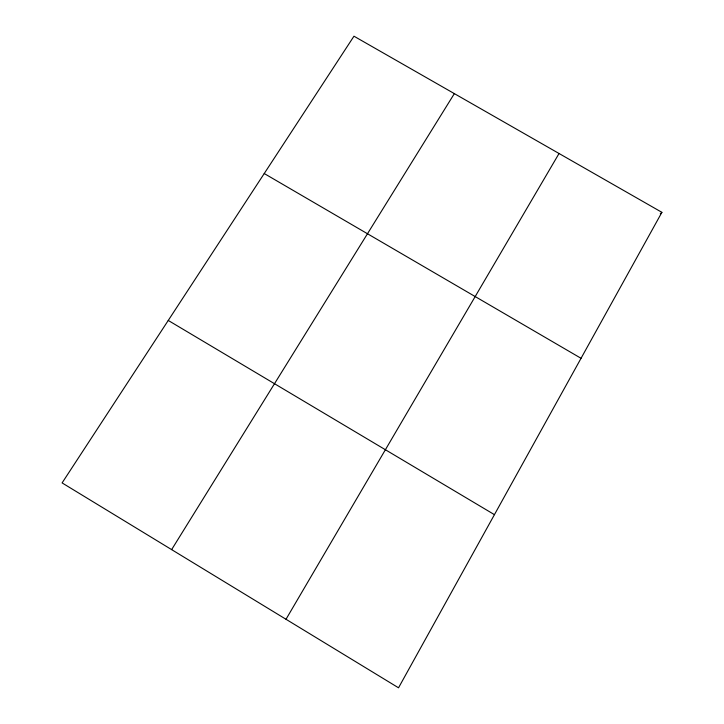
<?xml version="1.0" encoding="UTF-8"?>
<svg xmlns="http://www.w3.org/2000/svg" width="724" height="724" viewBox="0 0 724 724"><rect width="100%" height="100%" fill="white"/><g stroke="black" fill="none" stroke-linecap="round" stroke-linejoin="round"><path stroke-width="1.09" d="M661.899 212.331L398.526 687.8L62.101 482.908L353.964 36.2L661.899 212.331L660.288 213.824M286.007 619.273L559.046 153.497M171.633 549.616L454.355 93.622M264.233 173.534L581.046 358.299M168.249 320.442L494.438 514.655"/></g></svg>
